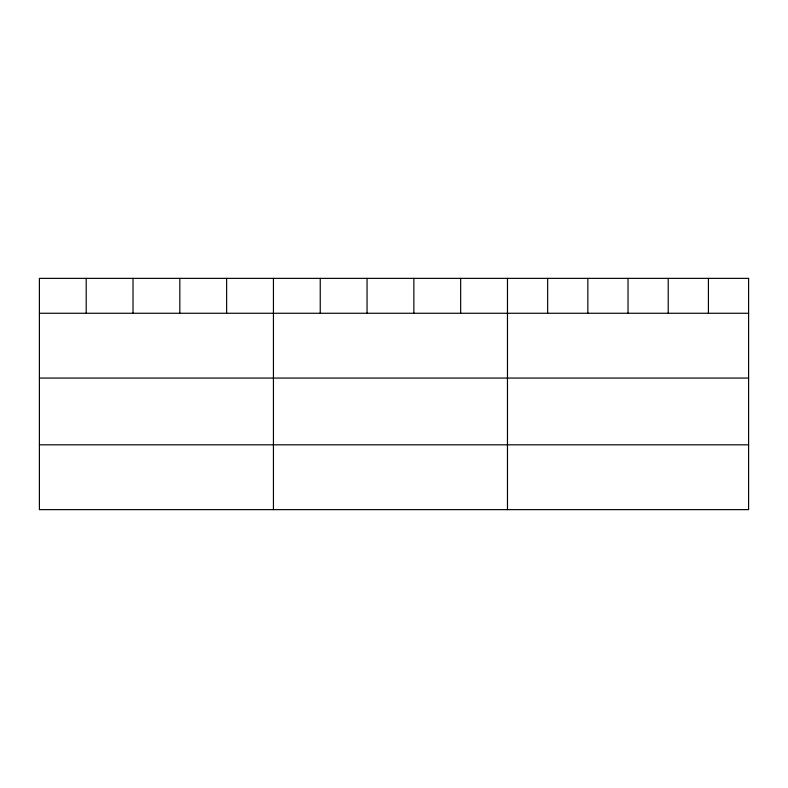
<?xml version="1.0" encoding="UTF-8"?>
<svg xmlns="http://www.w3.org/2000/svg" width="788" height="788" viewBox="0 0 788 788"><rect width="100%" height="100%" fill="white"/><g stroke="black" fill="none" stroke-linecap="round" stroke-linejoin="round"><path stroke-width="1.18" d="M39.4 313.26L748.6 313.26M39.4 378.063L748.6 378.063M39.4 444.826L748.6 444.826M708.412 278.371L708.412 313.26M668.224 278.371L668.224 313.26M628.036 278.371L628.036 313.26M587.848 278.371L587.848 313.26M547.66 278.371L547.66 313.26M507.472 278.371L507.472 509.629M460.665 278.371L460.665 313.26M413.858 278.371L413.858 313.26M367.05 278.371L367.05 313.26M320.243 278.371L320.243 313.26M273.436 278.371L273.436 509.629M226.629 278.371L226.629 313.26M179.822 278.371L179.822 313.26M133.014 278.371L133.014 313.26M86.207 278.371L86.207 313.26M748.6 278.371L39.4 278.371L39.4 509.629L748.6 509.629L748.6 278.371"/></g></svg>
